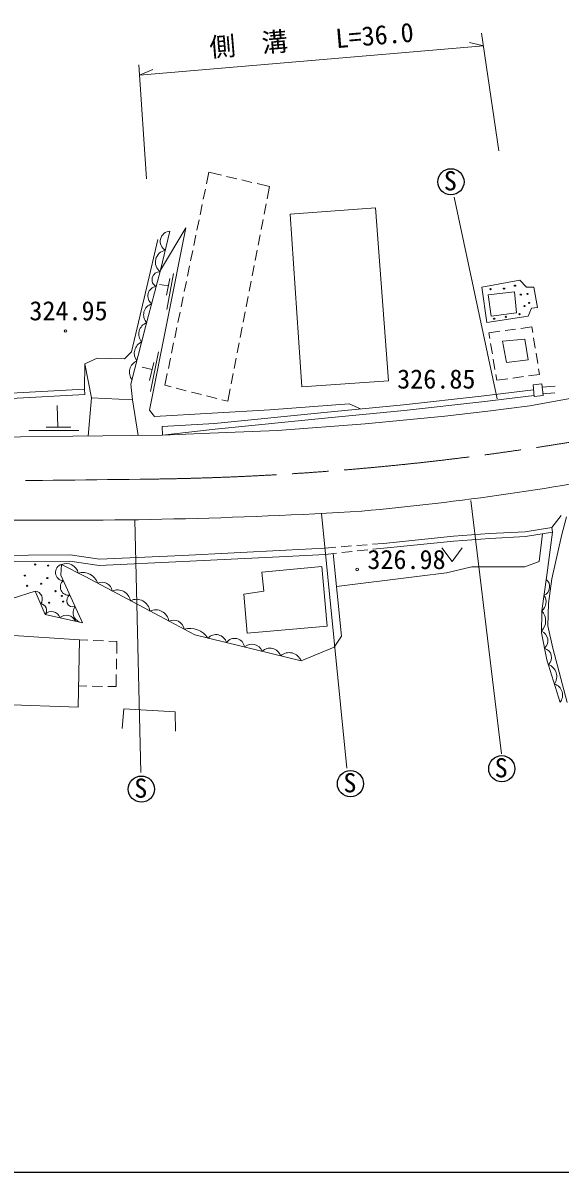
# Model space of a CAD drawing. Units: millimetres, scale not verified. Extents: x 40000 to 680000, y 20000 to 380000.
# Drawn here: x 382446 to 433768, y 205000 to 314722 of the extents above; entities that cross this region are included whole.
import ezdxf
from ezdxf.enums import TextEntityAlignment as Align

# ---------------------------------------------------------------- set-up
doc = ezdxf.new("R2010")
doc.units = ezdxf.units.MM
doc.header["$LTSCALE"] = 1000
doc.linetypes.add('CHAIN', pattern=[18.5, 12, -1.5, 3.5, -1.5])
for name, color, linetype, lineweight in [('M-BGD', 7, 'Continuous', 13), ('M-BMK', 2, 'CHAIN', 13), ('M-STR-HTXT', 7, 'Continuous', 13), ('M-TTL-BAND', 7, 'Continuous', 25)]:
    doc.layers.add(name, color=color, linetype=linetype, lineweight=lineweight)
doc.styles.add('ＭＳ ゴシック', font='')
doc.styles.get('ＭＳ ゴシック').set_extended_font_data('MS Gothic')

msp = doc.modelspace()

# ---------------------------------------------------------------- linework, layer by layer
at = {"layer": 'M-BGD'}
for p, q in [((399980, 299354), (400209, 300463)), ((400209, 300463), (401407, 300185)), ((401894, 300071), (402868, 299844)), ((403355, 299731), (404329, 299504)), ((399677, 297885), (399879, 298865)), ((404816, 299391), (406014, 299112)), ((406014, 299112), (405785, 297934)), ((399374, 296416), (399576, 297395)), ((405690, 297443), (405499, 296461)), ((423656, 298076), (427763, 278816)), ((399070, 294947), (399272, 295926)), ((405404, 295970), (405214, 294989)), ((398767, 293478), (398969, 294457)), ((405118, 294498), (404928, 293516)), ((398464, 292009), (398666, 292988)), ((404832, 293025), (404642, 292044)), ((396842, 290789), (396198, 287349)), ((398160, 290540), (398363, 291519)), ((404546, 291553), (404356, 290571)), ((396335, 289627), (395495, 289743)), ((396474, 290312), (396156, 288739)), ((397857, 289071), (398059, 290050)), ((404260, 290080), (404070, 289099)), ((397554, 287602), (397756, 288581)), ((403975, 288608), (403784, 287626)), ((397251, 286133), (397453, 287112)), ((403689, 287135), (403498, 286154)), ((396947, 284664), (397150, 285643)), ((403403, 285663), (403212, 284681)), ((428028, 285278), (426963, 285133)), ((429515, 285481), (428524, 285346)), ((431075, 285693), (430010, 285548)), ((431161, 285157), (431075, 285693)), ((403117, 284190), (402926, 283209)), ((426963, 285133), (427054, 284594)), ((431400, 283676), (431241, 284663)), ((395410, 283305), (394632, 279530)), ((396644, 283195), (396846, 284174)), ((427137, 284101), (427304, 283115)), ((431638, 282195), (431479, 283182)), ((389003, 278918), (388355, 282167)), ((394941, 282301), (394540, 280577)), ((396341, 281726), (396543, 282705)), ((402831, 282718), (402640, 281736)), ((427387, 282622), (427553, 281636)), ((394784, 281626), (393845, 281857)), ((396011, 280127), (396240, 281236)), ((402545, 281245), (402354, 280264)), ((427636, 281143), (427727, 280604)), ((429270, 280816), (430261, 280953)), ((430756, 281021), (431803, 281165)), ((431803, 281165), (431717, 281701)), ((396598, 279978), (396011, 280127)), ((398051, 279608), (397082, 279854)), ((427727, 280604), (428775, 280748)), ((432074, 279944), (433310, 280048)), ((388362, 279245), (388335, 279745)), ((388690, 275282), (389003, 278918)), ((399505, 279238), (398536, 279484)), ((400959, 278868), (399990, 279114)), ((402030, 278595), (401443, 278744)), ((402259, 279773), (402030, 278595)), ((432140, 279298), (433273, 279393)), ((385776, 276133), (385725, 278209)), ((413631, 278343), (414707, 277862)), ((395752, 276200), (395768, 275350)), ((425243, 269129), (428183, 244917)), ((410963, 267889), (413397, 243550)), ((393143, 267288), (393697, 243155)), ((432976, 266552), (433861, 267703)), ((432976, 266552), (433050, 266107)), ((411295, 264572), (412353, 264659)), ((412851, 264700), (413848, 264782)), ((414346, 264823), (415343, 264905)), ((415841, 264946), (416899, 265033)), ((415889, 264469), (416944, 264585)), ((422475, 264591), (423450, 263291)), ((423450, 263291), (424425, 264591)), ((411355, 263974), (412409, 264089)), ((412907, 264144), (413901, 264252)), ((414398, 264307), (415392, 264415)), ((387864, 255819), (388643, 255785)), ((389143, 255762), (390142, 255718)), ((390641, 255696), (391420, 255662)), ((391420, 255662), (391401, 254506)), ((391393, 254006), (391376, 253006)), ((391368, 252506), (391349, 251350)), ((388553, 251406), (387757, 251422)), ((390053, 251376), (389053, 251396)), ((391349, 251350), (390553, 251366))]:
    msp.add_line(p, q, dxfattribs=at)
for points in [[(407976, 296475), (409105, 279973), (417371, 280556), (416133, 297061)], [(426293, 289499), (426762, 286109), (430712, 286712), (431047, 287482), (431616, 287566), (431256, 289482), (430578, 289499), (429925, 290152)], [(426904, 288754), (427180, 286737), (429607, 287030), (429407, 289055)], [(428271, 284337), (428648, 282303), (430715, 282563), (430414, 284521)], [(431216, 280167), (431290, 279060), (432156, 279138), (432043, 280251)], [(403558, 260182), (403885, 256468), (411525, 257109), (411013, 262828), (405265, 262288), (405464, 260467)], [(369704, 246635), (367684, 251218), (369023, 251764), (368035, 254725), (368817, 255138), (367878, 257898), (374124, 260117), (374807, 258382), (375547, 258595), (377013, 254753), (381068, 256276), (387864, 255819), (387708, 249402), (380480, 249644), (377421, 248520), (377079, 249345)]]:
    msp.add_lwpolyline(points, close=True, dxfattribs=at)
for points in [[(395594, 291130), (398003, 295173), (394553, 277758), (395007, 277134), (406048, 277774), (413631, 278343)], [(392916, 278733), (392763, 280217), (394171, 285709), (395594, 291130), (396495, 294832)], [(388335, 279745), (388355, 282167), (389551, 282722), (392144, 282636), (392814, 283331), (394296, 289538), (395345, 294037)], [(395768, 275350), (399519, 275534), (406776, 275804), (415156, 276430), (422768, 277184), (426880, 277654), (430895, 278158), (434184, 278752), (437615, 279363), (440972, 279940), (443705, 280504), (448927, 281628), (452142, 282425), (459694, 286619), (474467, 290537), (483006, 290603), (494373, 293617)], [(381306, 279359), (388335, 279745)], [(381334, 278860), (388362, 279245)], [(389003, 278918), (392916, 278733), (393443, 275328)], [(395752, 276200), (400750, 276491), (411242, 277530), (418822, 278255), (426243, 279094), (431247, 279695)], [(395768, 275350), (400809, 275944), (411295, 276983), (418879, 277708), (426307, 278548), (431284, 279145)], [(383014, 275807), (383189, 275807), (387801, 275807)], [(384654, 276133), (384805, 276133), (387023, 276133)], [(337371, 274731), (342491, 274759), (346489, 274770), (353009, 274787), (360410, 274883), (367809, 274912), (374496, 274997), (382208, 275211), (387216, 275268), (395768, 275350)], [(434434, 249819), (433066, 255007), (432614, 257158), (432654, 259285), (432995, 261647), (433906, 265759), (434390, 267562)], [(412406, 260910), (420327, 261886), (422915, 262225), (425334, 262805), (430413, 262805), (431768, 263313), (432082, 265947)], [(416899, 265033), (423592, 265702), (427032, 265959), (430426, 266129), (432976, 266552)], [(416944, 264585), (423631, 265253), (427060, 265509), (430474, 265680), (433050, 266107)], [(433050, 266107), (432499, 261998), (432029, 258584), (432001, 256478), (432513, 253917), (433765, 249833)], [(378962, 263885), (386972, 263942), (389775, 263515), (397700, 263885), (407575, 264383), (411295, 264572)], [(378139, 261551), (378168, 261380), (379178, 259075), (383617, 260470), (384570, 258250), (388127, 257453), (386079, 262006), (386135, 263017), (388383, 261864), (395512, 258065), (398855, 256287), (409028, 253825), (412173, 255106), (412884, 256173), (412089, 264054)], [(378969, 263285), (386929, 263341), (389744, 262913), (397729, 263286), (407605, 263784), (411355, 263974)], [(391914, 247346), (392099, 249239), (396994, 248940), (397008, 247090)]]:
    msp.add_lwpolyline(points, dxfattribs=at)
at = {"layer": 'M-BGD', "lineweight": 25}
for centre, radius in [((423341, 299558), 1250), ((429466, 289635), 50), ((427117, 289305), 50), ((428412, 289355), 50), ((430017, 288779), 50), ((430667, 288848), 50), ((430371, 287686), 50), ((430829, 287991), 50), ((427472, 286484), 50), ((428589, 286662), 50), ((429889, 286918), 50), ((383610, 263011), 50), ((384862, 262911), 50), ((382628, 261958), 50), ((384179, 261176), 50), ((384777, 261716), 50), ((382856, 260976), 50), ((385545, 260464), 50), ((386171, 260009), 50), ((384962, 259354), 50), ((386299, 259468), 50), ((428199, 243510), 1250), ((393760, 241563), 1250), ((413741, 242079), 1250)]:
    msp.add_circle(centre, radius, dxfattribs=at)
at = {"layer": 'M-BGD'}
for centre in [(386518, 285306), (414384, 262533)]:
    msp.add_circle(centre, 121, dxfattribs=at)
for centre, radius, start, end in [((396532, 293863), 969, 92.16113, 240.47008), ((396250, 291886), 1150, 99.78067, 232.69122), ((395522, 290225), 747, 87.64748, 242.93943), ((395305, 288643), 924, 97.6448, 232.94211), ((395075, 286855), 1100, 107.31771, 223.2692), ((394668, 285016), 1154, 109.96327, 221.12982), ((394236, 283193), 1151, 112.31821, 218.91186), ((393828, 281373), 1201, 113.94502, 217.28505), ((390388, 535211), 268220, 275.22816, 281.23833), ((385877, 747327), 480094, 269.16139, 273.45739), ((386336, 262258), 785, 104.81531, 268.71664), ((386581, 261923), 1181, 13.5606, 112.15476), ((388137, 260718), 1536, 19.12621, 105.40329), ((386792, 260857), 777, 127.58457, 280.87092), ((390020, 260357), 967, 7.36273, 116.52791), ((431902, 260892), 879, 292.20121, 52.14064), ((383541, 259718), 755, 322.26829, 84.21752), ((387227, 259567), 601, 118.68089, 289.7746), ((391474, 259309), 1272, 10.96626, 112.92439), ((431306, 259444), 1124, 310.0599, 34.28194), ((384084, 258637), 621, 321.47223, 85.01357), ((388197, 258415), 964, 142.61312, 265.84237), ((393298, 258401), 1286, 7.34415, 116.5465), ((385181, 257693), 826, 17.14136, 137.60696), ((386589, 257212), 953, 24.22423, 130.5241), ((395125, 257410), 1280, 8.41464, 115.52004), ((430972, 257634), 1421, 316.50595, 41.94561), ((396843, 256695), 1009, 7.4318, 116.54985), ((398409, 254849), 2056, 33.35542, 105.9795), ((400892, 255280), 1038, 15.17946, 137.61702), ((402674, 255010), 951, 7.55573, 145.24074), ((431598, 255735), 1006, 313.7895, 66.27645), ((404310, 254331), 1061, 22.00047, 130.796), ((406037, 253924), 1095, 20.08619, 132.71028), ((407874, 253350), 1248, 22.40145, 130.39502), ((432040, 254133), 912, 312.25939, 73.81843), ((432240, 252315), 1216, 324.00755, 70.08565), ((432884, 250530), 1123, 321.66511, 72.42809)]:
    msp.add_arc(centre, radius, start, end, dxfattribs=at)
at = {"layer": 'M-BMK'}
for centre, radius, start, end in [((391211, 539759), 268617, 270.73812, 281.02382), ((624355, -19007736), 19280269, 90.68257, 90.78113)]:
    msp.add_arc(centre, radius, start, end, dxfattribs=at)
at = {"layer": 'M-STR-HTXT'}
for p, q in [((426441, 312542), (425111, 312845)), ((427929, 302499), (426261, 313755)), ((393592, 309754), (426441, 312542)), ((394253, 299844), (393527, 310728)), ((393592, 309754), (394853, 310276))]:
    msp.add_line(p, q, dxfattribs=at)
at = {"layer": 'M-TTL-BAND'}
msp.add_line((40000, 205000), (579000, 205000), dxfattribs=at)

# ---------------------------------------------------------------- texts
at = {"layer": 'M-BGD', "style": 'ＭＳ ゴシック'}
for s, p in [('S', (422663, 298184)), ('324.95', (383058, 285777)), ('326.85', (418205, 279261)), ('326.98', (415356, 262028)), ('S', (427520, 242136)), ('S', (393081, 240189)), ('S', (413063, 240705))]:
    msp.add_text(s, height=1833, dxfattribs=at).set_placement(p, align=Align.BOTTOM_LEFT)
at = {"layer": 'M-STR-HTXT', "style": 'ＭＳ ゴシック'}
for s, p in [('側\u3000溝', (400392, 310919)), ('L=36.0', (412438, 311765))]:
    msp.add_text(s, height=1833, rotation=4.852, dxfattribs=at).set_placement(p, align=Align.BOTTOM_LEFT)

doc.saveas('drawing.dxf')
